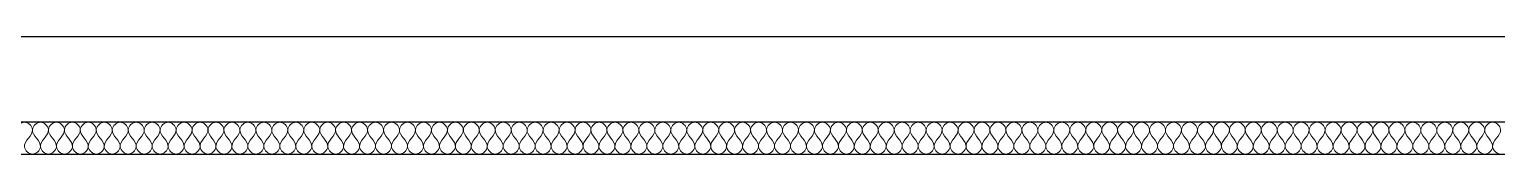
# Model space of a CAD drawing. Header units: metres. Extents: x 125 to 1179, y 511 to 749.
# Drawn here: x 259.1 to 310.3, y 695.2 to 699.3 of the extents above; entities that cross this region are included whole.
import ezdxf

# ---------------------------------------------------------------- set-up
doc = ezdxf.new("R2010")
doc.units = ezdxf.units.M
doc.layers.add('Text18', color=8, linetype='Continuous', lineweight=18)

msp = doc.modelspace()

# ---------------------------------------------------------------- linework, layer by layer
for p, q in [((361.652, 699.329), (135.692, 699.329)), ((139.062, 696.369), (360.529, 696.369)), ((140.186, 695.245), (339.073, 695.245))]:
    msp.add_line(p, q)
at = {"layer": 'Text18', "color": 0, "ltscale": 0.5}
for points, knots in [([(258.683, 696.107), (258.699, 696.227), (258.961, 696.488), (259.458, 695.993), (258.737, 695.609), (259.114, 695.246), (259.239, 695.245)], [2.217326, 2.217326, 2.217326, 2.217326, 2.553667, 2.890008, 3.49416, 3.830501, 3.830501, 3.830501, 3.830501]), ([(259.239, 696.107), (259.256, 696.227), (259.517, 696.488), (260.014, 695.993), (259.294, 695.609), (259.671, 695.246), (259.795, 695.245)], [2.217326, 2.217326, 2.217326, 2.217326, 2.553667, 2.890008, 3.49416, 3.830501, 3.830501, 3.830501, 3.830501]), ([(259.795, 696.107), (259.812, 696.227), (260.073, 696.488), (260.571, 695.993), (259.85, 695.609), (260.227, 695.246), (260.352, 695.245)], [2.217326, 2.217326, 2.217326, 2.217326, 2.553667, 2.890008, 3.49416, 3.830501, 3.830501, 3.830501, 3.830501]), ([(260.352, 696.107), (260.368, 696.227), (260.63, 696.488), (261.127, 695.993), (260.406, 695.609), (260.783, 695.246), (260.908, 695.245)], [2.217326, 2.217326, 2.217326, 2.217326, 2.553667, 2.890008, 3.49416, 3.830501, 3.830501, 3.830501, 3.830501]), ([(260.908, 696.107), (260.925, 696.227), (261.186, 696.488), (261.683, 695.993), (260.963, 695.609), (261.34, 695.246), (261.464, 695.245)], [2.217326, 2.217326, 2.217326, 2.217326, 2.553667, 2.890008, 3.49416, 3.830501, 3.830501, 3.830501, 3.830501]), ([(261.464, 696.107), (261.481, 696.227), (261.742, 696.488), (262.24, 695.993), (261.519, 695.609), (261.896, 695.246), (262.021, 695.245)], [2.217326, 2.217326, 2.217326, 2.217326, 2.553667, 2.890008, 3.49416, 3.830501, 3.830501, 3.830501, 3.830501]), ([(262.021, 696.107), (262.037, 696.227), (262.299, 696.488), (262.796, 695.993), (262.075, 695.609), (262.452, 695.246), (262.577, 695.245)], [2.217326, 2.217326, 2.217326, 2.217326, 2.553667, 2.890008, 3.49416, 3.830501, 3.830501, 3.830501, 3.830501]), ([(262.577, 696.107), (262.594, 696.227), (262.855, 696.488), (263.352, 695.993), (262.632, 695.609), (263.009, 695.246), (263.133, 695.245)], [2.217326, 2.217326, 2.217326, 2.217326, 2.553667, 2.890008, 3.49416, 3.830501, 3.830501, 3.830501, 3.830501]), ([(263.133, 696.107), (263.15, 696.227), (263.411, 696.488), (263.909, 695.993), (263.188, 695.609), (263.565, 695.246), (263.69, 695.245)], [2.217326, 2.217326, 2.217326, 2.217326, 2.553667, 2.890008, 3.49416, 3.830501, 3.830501, 3.830501, 3.830501]), ([(263.69, 696.107), (263.706, 696.227), (263.968, 696.488), (264.465, 695.993), (263.744, 695.609), (264.121, 695.246), (264.246, 695.245)], [2.217326, 2.217326, 2.217326, 2.217326, 2.553667, 2.890008, 3.49416, 3.830501, 3.830501, 3.830501, 3.830501]), ([(264.246, 696.107), (264.263, 696.227), (264.524, 696.488), (265.021, 695.993), (264.301, 695.609), (264.678, 695.246), (264.802, 695.245)], [2.217326, 2.217326, 2.217326, 2.217326, 2.553667, 2.890008, 3.49416, 3.830501, 3.830501, 3.830501, 3.830501]), ([(264.802, 696.107), (264.819, 696.227), (265.08, 696.488), (265.578, 695.993), (264.857, 695.609), (265.234, 695.246), (265.359, 695.245)], [2.217326, 2.217326, 2.217326, 2.217326, 2.553667, 2.890008, 3.49416, 3.830501, 3.830501, 3.830501, 3.830501]), ([(265.359, 696.107), (265.375, 696.227), (265.637, 696.488), (266.134, 695.993), (265.413, 695.609), (265.79, 695.246), (265.915, 695.245)], [2.217326, 2.217326, 2.217326, 2.217326, 2.553667, 2.890008, 3.49416, 3.830501, 3.830501, 3.830501, 3.830501]), ([(265.915, 696.107), (265.932, 696.227), (266.193, 696.488), (266.69, 695.993), (265.97, 695.609), (266.347, 695.246), (266.471, 695.245)], [2.217326, 2.217326, 2.217326, 2.217326, 2.553667, 2.890008, 3.49416, 3.830501, 3.830501, 3.830501, 3.830501]), ([(266.471, 696.107), (266.488, 696.227), (266.749, 696.488), (267.247, 695.993), (266.526, 695.609), (266.903, 695.246), (267.028, 695.245)], [2.217326, 2.217326, 2.217326, 2.217326, 2.553667, 2.890008, 3.49416, 3.830501, 3.830501, 3.830501, 3.830501]), ([(267.028, 696.107), (267.044, 696.227), (267.306, 696.488), (267.803, 695.993), (267.082, 695.609), (267.459, 695.246), (267.584, 695.245)], [2.217326, 2.217326, 2.217326, 2.217326, 2.553667, 2.890008, 3.49416, 3.830501, 3.830501, 3.830501, 3.830501]), ([(267.584, 696.107), (267.601, 696.227), (267.862, 696.488), (268.359, 695.993), (267.639, 695.609), (268.016, 695.246), (268.14, 695.245)], [2.217326, 2.217326, 2.217326, 2.217326, 2.553667, 2.890008, 3.49416, 3.830501, 3.830501, 3.830501, 3.830501]), ([(268.14, 696.107), (268.157, 696.227), (268.418, 696.488), (268.916, 695.993), (268.195, 695.609), (268.572, 695.246), (268.697, 695.245)], [2.217326, 2.217326, 2.217326, 2.217326, 2.553667, 2.890008, 3.49416, 3.830501, 3.830501, 3.830501, 3.830501]), ([(268.697, 696.107), (268.713, 696.227), (268.975, 696.488), (269.472, 695.993), (268.751, 695.609), (269.128, 695.246), (269.253, 695.245)], [2.217326, 2.217326, 2.217326, 2.217326, 2.553667, 2.890008, 3.49416, 3.830501, 3.830501, 3.830501, 3.830501]), ([(269.253, 696.107), (269.27, 696.227), (269.531, 696.488), (270.028, 695.993), (269.308, 695.609), (269.685, 695.246), (269.809, 695.245)], [2.217326, 2.217326, 2.217326, 2.217326, 2.553667, 2.890008, 3.49416, 3.830501, 3.830501, 3.830501, 3.830501]), ([(269.809, 696.107), (269.826, 696.227), (270.087, 696.488), (270.585, 695.993), (269.864, 695.609), (270.241, 695.246), (270.366, 695.245)], [2.217326, 2.217326, 2.217326, 2.217326, 2.553667, 2.890008, 3.49416, 3.830501, 3.830501, 3.830501, 3.830501]), ([(270.366, 696.107), (270.382, 696.227), (270.644, 696.488), (271.141, 695.993), (270.42, 695.609), (270.797, 695.246), (270.922, 695.245)], [2.217326, 2.217326, 2.217326, 2.217326, 2.553667, 2.890008, 3.49416, 3.830501, 3.830501, 3.830501, 3.830501]), ([(270.922, 696.107), (270.938, 696.227), (271.2, 696.488), (271.697, 695.993), (270.977, 695.609), (271.353, 695.246), (271.478, 695.245)], [2.217326, 2.217326, 2.217326, 2.217326, 2.553667, 2.890008, 3.49416, 3.830501, 3.830501, 3.830501, 3.830501]), ([(271.478, 696.107), (271.495, 696.227), (271.756, 696.488), (272.254, 695.993), (271.533, 695.609), (271.91, 695.246), (272.034, 695.245)], [2.217326, 2.217326, 2.217326, 2.217326, 2.553667, 2.890008, 3.49416, 3.830501, 3.830501, 3.830501, 3.830501]), ([(272.034, 696.107), (272.051, 696.227), (272.312, 696.488), (272.81, 695.993), (272.089, 695.609), (272.466, 695.246), (272.591, 695.245)], [2.217326, 2.217326, 2.217326, 2.217326, 2.553667, 2.890008, 3.49416, 3.830501, 3.830501, 3.830501, 3.830501]), ([(272.591, 696.107), (272.607, 696.227), (272.869, 696.488), (273.366, 695.993), (272.646, 695.609), (273.022, 695.246), (273.147, 695.245)], [2.217326, 2.217326, 2.217326, 2.217326, 2.553667, 2.890008, 3.49416, 3.830501, 3.830501, 3.830501, 3.830501]), ([(273.147, 696.107), (273.164, 696.227), (273.425, 696.488), (273.923, 695.993), (273.202, 695.609), (273.579, 695.246), (273.703, 695.245)], [2.217326, 2.217326, 2.217326, 2.217326, 2.553667, 2.890008, 3.49416, 3.830501, 3.830501, 3.830501, 3.830501]), ([(273.703, 696.107), (273.72, 696.227), (273.981, 696.488), (274.479, 695.993), (273.758, 695.609), (274.135, 695.246), (274.26, 695.245)], [2.217326, 2.217326, 2.217326, 2.217326, 2.553667, 2.890008, 3.49416, 3.830501, 3.830501, 3.830501, 3.830501]), ([(274.26, 696.107), (274.276, 696.227), (274.538, 696.488), (275.035, 695.993), (274.315, 695.609), (274.691, 695.246), (274.816, 695.245)], [2.217326, 2.217326, 2.217326, 2.217326, 2.553667, 2.890008, 3.49416, 3.830501, 3.830501, 3.830501, 3.830501]), ([(274.816, 696.107), (274.833, 696.227), (275.094, 696.488), (275.592, 695.993), (274.871, 695.609), (275.248, 695.246), (275.372, 695.245)], [2.217326, 2.217326, 2.217326, 2.217326, 2.553667, 2.890008, 3.49416, 3.830501, 3.830501, 3.830501, 3.830501]), ([(275.372, 696.107), (275.389, 696.227), (275.65, 696.488), (276.148, 695.993), (275.427, 695.609), (275.804, 695.246), (275.929, 695.245)], [2.217326, 2.217326, 2.217326, 2.217326, 2.553667, 2.890008, 3.49416, 3.830501, 3.830501, 3.830501, 3.830501]), ([(275.929, 696.107), (275.945, 696.227), (276.207, 696.488), (276.704, 695.993), (275.983, 695.609), (276.36, 695.246), (276.485, 695.245)], [2.217326, 2.217326, 2.217326, 2.217326, 2.553667, 2.890008, 3.49416, 3.830501, 3.830501, 3.830501, 3.830501]), ([(276.485, 696.107), (276.502, 696.227), (276.763, 696.488), (277.26, 695.993), (276.54, 695.609), (276.917, 695.246), (277.041, 695.245)], [2.217326, 2.217326, 2.217326, 2.217326, 2.553667, 2.890008, 3.49416, 3.830501, 3.830501, 3.830501, 3.830501]), ([(277.041, 696.107), (277.058, 696.227), (277.319, 696.488), (277.817, 695.993), (277.096, 695.609), (277.473, 695.246), (277.598, 695.245)], [2.217326, 2.217326, 2.217326, 2.217326, 2.553667, 2.890008, 3.49416, 3.830501, 3.830501, 3.830501, 3.830501]), ([(277.598, 696.107), (277.614, 696.227), (277.876, 696.488), (278.373, 695.993), (277.652, 695.609), (278.029, 695.246), (278.154, 695.245)], [2.217326, 2.217326, 2.217326, 2.217326, 2.553667, 2.890008, 3.49416, 3.830501, 3.830501, 3.830501, 3.830501]), ([(278.154, 696.107), (278.171, 696.227), (278.432, 696.488), (278.929, 695.993), (278.209, 695.609), (278.586, 695.246), (278.71, 695.245)], [2.217326, 2.217326, 2.217326, 2.217326, 2.553667, 2.890008, 3.49416, 3.830501, 3.830501, 3.830501, 3.830501]), ([(278.71, 696.107), (278.727, 696.227), (278.988, 696.488), (279.486, 695.993), (278.765, 695.609), (279.142, 695.246), (279.267, 695.245)], [2.217326, 2.217326, 2.217326, 2.217326, 2.553667, 2.890008, 3.49416, 3.830501, 3.830501, 3.830501, 3.830501]), ([(279.267, 696.107), (279.283, 696.227), (279.545, 696.488), (280.042, 695.993), (279.321, 695.609), (279.698, 695.246), (279.823, 695.245)], [2.217326, 2.217326, 2.217326, 2.217326, 2.553667, 2.890008, 3.49416, 3.830501, 3.830501, 3.830501, 3.830501]), ([(279.823, 696.107), (279.84, 696.227), (280.101, 696.488), (280.598, 695.993), (279.878, 695.609), (280.255, 695.246), (280.379, 695.245)], [2.217326, 2.217326, 2.217326, 2.217326, 2.553667, 2.890008, 3.49416, 3.830501, 3.830501, 3.830501, 3.830501]), ([(280.379, 696.107), (280.396, 696.227), (280.657, 696.488), (281.155, 695.993), (280.434, 695.609), (280.811, 695.246), (280.936, 695.245)], [2.217326, 2.217326, 2.217326, 2.217326, 2.553667, 2.890008, 3.49416, 3.830501, 3.830501, 3.830501, 3.830501]), ([(280.936, 696.107), (280.952, 696.227), (281.214, 696.488), (281.711, 695.993), (280.99, 695.609), (281.367, 695.246), (281.492, 695.245)], [2.217326, 2.217326, 2.217326, 2.217326, 2.553667, 2.890008, 3.49416, 3.830501, 3.830501, 3.830501, 3.830501]), ([(281.492, 696.107), (281.509, 696.227), (281.77, 696.488), (282.267, 695.993), (281.547, 695.609), (281.924, 695.246), (282.048, 695.245)], [2.217326, 2.217326, 2.217326, 2.217326, 2.553667, 2.890008, 3.49416, 3.830501, 3.830501, 3.830501, 3.830501]), ([(282.048, 696.107), (282.065, 696.227), (282.326, 696.488), (282.824, 695.993), (282.103, 695.609), (282.48, 695.246), (282.605, 695.245)], [2.217326, 2.217326, 2.217326, 2.217326, 2.553667, 2.890008, 3.49416, 3.830501, 3.830501, 3.830501, 3.830501]), ([(282.605, 696.107), (282.621, 696.227), (282.883, 696.488), (283.38, 695.993), (282.659, 695.609), (283.036, 695.246), (283.161, 695.245)], [2.217326, 2.217326, 2.217326, 2.217326, 2.553667, 2.890008, 3.49416, 3.830501, 3.830501, 3.830501, 3.830501]), ([(283.161, 696.107), (283.178, 696.227), (283.439, 696.488), (283.936, 695.993), (283.216, 695.609), (283.593, 695.246), (283.717, 695.245)], [2.217326, 2.217326, 2.217326, 2.217326, 2.553667, 2.890008, 3.49416, 3.830501, 3.830501, 3.830501, 3.830501]), ([(283.717, 696.107), (283.734, 696.227), (283.995, 696.488), (284.493, 695.993), (283.772, 695.609), (284.149, 695.246), (284.274, 695.245)], [2.217326, 2.217326, 2.217326, 2.217326, 2.553667, 2.890008, 3.49416, 3.830501, 3.830501, 3.830501, 3.830501]), ([(284.274, 696.107), (284.29, 696.227), (284.552, 696.488), (285.049, 695.993), (284.328, 695.609), (284.705, 695.246), (284.83, 695.245)], [2.217326, 2.217326, 2.217326, 2.217326, 2.553667, 2.890008, 3.49416, 3.830501, 3.830501, 3.830501, 3.830501]), ([(284.83, 696.107), (284.847, 696.227), (285.108, 696.488), (285.605, 695.993), (284.885, 695.609), (285.262, 695.246), (285.386, 695.245)], [2.217326, 2.217326, 2.217326, 2.217326, 2.553667, 2.890008, 3.49416, 3.830501, 3.830501, 3.830501, 3.830501]), ([(285.386, 696.107), (285.403, 696.227), (285.664, 696.488), (286.162, 695.993), (285.441, 695.609), (285.818, 695.246), (285.943, 695.245)], [2.217326, 2.217326, 2.217326, 2.217326, 2.553667, 2.890008, 3.49416, 3.830501, 3.830501, 3.830501, 3.830501]), ([(285.943, 696.107), (285.959, 696.227), (286.221, 696.488), (286.718, 695.993), (285.997, 695.609), (286.374, 695.246), (286.499, 695.245)], [2.217326, 2.217326, 2.217326, 2.217326, 2.553667, 2.890008, 3.49416, 3.830501, 3.830501, 3.830501, 3.830501]), ([(286.499, 696.107), (286.516, 696.227), (286.777, 696.488), (287.274, 695.993), (286.554, 695.609), (286.931, 695.246), (287.055, 695.245)], [2.217326, 2.217326, 2.217326, 2.217326, 2.553667, 2.890008, 3.49416, 3.830501, 3.830501, 3.830501, 3.830501]), ([(287.055, 696.107), (287.072, 696.227), (287.333, 696.488), (287.831, 695.993), (287.11, 695.609), (287.487, 695.246), (287.612, 695.245)], [2.217326, 2.217326, 2.217326, 2.217326, 2.553667, 2.890008, 3.49416, 3.830501, 3.830501, 3.830501, 3.830501]), ([(287.612, 696.107), (287.628, 696.227), (287.89, 696.488), (288.387, 695.993), (287.666, 695.609), (288.043, 695.246), (288.168, 695.245)], [2.217326, 2.217326, 2.217326, 2.217326, 2.553667, 2.890008, 3.49416, 3.830501, 3.830501, 3.830501, 3.830501]), ([(288.168, 696.107), (288.184, 696.227), (288.446, 696.488), (288.943, 695.993), (288.223, 695.609), (288.6, 695.246), (288.724, 695.245)], [2.217326, 2.217326, 2.217326, 2.217326, 2.553667, 2.890008, 3.49416, 3.830501, 3.830501, 3.830501, 3.830501]), ([(288.724, 696.107), (288.741, 696.227), (289.002, 696.488), (289.5, 695.993), (288.779, 695.609), (289.156, 695.246), (289.28, 695.245)], [2.217326, 2.217326, 2.217326, 2.217326, 2.553667, 2.890008, 3.49416, 3.830501, 3.830501, 3.830501, 3.830501]), ([(289.28, 696.107), (289.297, 696.227), (289.558, 696.488), (290.056, 695.993), (289.335, 695.609), (289.712, 695.246), (289.837, 695.245)], [2.217326, 2.217326, 2.217326, 2.217326, 2.553667, 2.890008, 3.49416, 3.830501, 3.830501, 3.830501, 3.830501]), ([(289.837, 696.107), (289.853, 696.227), (290.115, 696.488), (290.612, 695.993), (289.892, 695.609), (290.268, 695.246), (290.393, 695.245)], [2.217326, 2.217326, 2.217326, 2.217326, 2.553667, 2.890008, 3.49416, 3.830501, 3.830501, 3.830501, 3.830501]), ([(290.393, 696.107), (290.41, 696.227), (290.671, 696.488), (291.169, 695.993), (290.448, 695.609), (290.825, 695.246), (290.949, 695.245)], [2.217326, 2.217326, 2.217326, 2.217326, 2.553667, 2.890008, 3.49416, 3.830501, 3.830501, 3.830501, 3.830501]), ([(290.949, 696.107), (290.966, 696.227), (291.227, 696.488), (291.725, 695.993), (291.004, 695.609), (291.381, 695.246), (291.506, 695.245)], [2.217326, 2.217326, 2.217326, 2.217326, 2.553667, 2.890008, 3.49416, 3.830501, 3.830501, 3.830501, 3.830501]), ([(291.506, 696.107), (291.522, 696.227), (291.784, 696.488), (292.281, 695.993), (291.561, 695.609), (291.937, 695.246), (292.062, 695.245)], [2.217326, 2.217326, 2.217326, 2.217326, 2.553667, 2.890008, 3.49416, 3.830501, 3.830501, 3.830501, 3.830501]), ([(292.062, 696.107), (292.079, 696.227), (292.34, 696.488), (292.838, 695.993), (292.117, 695.609), (292.494, 695.246), (292.618, 695.245)], [2.217326, 2.217326, 2.217326, 2.217326, 2.553667, 2.890008, 3.49416, 3.830501, 3.830501, 3.830501, 3.830501]), ([(292.618, 696.107), (292.635, 696.227), (292.896, 696.488), (293.394, 695.993), (292.673, 695.609), (293.05, 695.246), (293.175, 695.245)], [2.217326, 2.217326, 2.217326, 2.217326, 2.553667, 2.890008, 3.49416, 3.830501, 3.830501, 3.830501, 3.830501]), ([(293.175, 696.107), (293.191, 696.227), (293.453, 696.488), (293.95, 695.993), (293.229, 695.609), (293.606, 695.246), (293.731, 695.245)], [2.217326, 2.217326, 2.217326, 2.217326, 2.553667, 2.890008, 3.49416, 3.830501, 3.830501, 3.830501, 3.830501]), ([(293.731, 696.107), (293.748, 696.227), (294.009, 696.488), (294.506, 695.993), (293.786, 695.609), (294.163, 695.246), (294.287, 695.245)], [2.217326, 2.217326, 2.217326, 2.217326, 2.553667, 2.890008, 3.49416, 3.830501, 3.830501, 3.830501, 3.830501]), ([(294.287, 696.107), (294.304, 696.227), (294.565, 696.488), (295.063, 695.993), (294.342, 695.609), (294.719, 695.246), (294.844, 695.245)], [2.217326, 2.217326, 2.217326, 2.217326, 2.553667, 2.890008, 3.49416, 3.830501, 3.830501, 3.830501, 3.830501]), ([(294.844, 696.107), (294.86, 696.227), (295.122, 696.488), (295.619, 695.993), (294.898, 695.609), (295.275, 695.246), (295.4, 695.245)], [2.217326, 2.217326, 2.217326, 2.217326, 2.553667, 2.890008, 3.49416, 3.830501, 3.830501, 3.830501, 3.830501]), ([(295.4, 696.107), (295.417, 696.227), (295.678, 696.488), (296.175, 695.993), (295.455, 695.609), (295.832, 695.246), (295.956, 695.245)], [2.217326, 2.217326, 2.217326, 2.217326, 2.553667, 2.890008, 3.49416, 3.830501, 3.830501, 3.830501, 3.830501]), ([(295.956, 696.107), (295.973, 696.227), (296.234, 696.488), (296.732, 695.993), (296.011, 695.609), (296.388, 695.246), (296.513, 695.245)], [2.217326, 2.217326, 2.217326, 2.217326, 2.553667, 2.890008, 3.49416, 3.830501, 3.830501, 3.830501, 3.830501]), ([(296.513, 696.107), (296.529, 696.227), (296.791, 696.488), (297.288, 695.993), (296.567, 695.609), (296.944, 695.246), (297.069, 695.245)], [2.217326, 2.217326, 2.217326, 2.217326, 2.553667, 2.890008, 3.49416, 3.830501, 3.830501, 3.830501, 3.830501]), ([(297.069, 696.107), (297.086, 696.227), (297.347, 696.488), (297.844, 695.993), (297.124, 695.609), (297.501, 695.246), (297.625, 695.245)], [2.217326, 2.217326, 2.217326, 2.217326, 2.553667, 2.890008, 3.49416, 3.830501, 3.830501, 3.830501, 3.830501]), ([(297.625, 696.107), (297.642, 696.227), (297.903, 696.488), (298.401, 695.993), (297.68, 695.609), (298.057, 695.246), (298.182, 695.245)], [2.217326, 2.217326, 2.217326, 2.217326, 2.553667, 2.890008, 3.49416, 3.830501, 3.830501, 3.830501, 3.830501]), ([(298.182, 696.107), (298.198, 696.227), (298.46, 696.488), (298.957, 695.993), (298.236, 695.609), (298.613, 695.246), (298.738, 695.245)], [2.217326, 2.217326, 2.217326, 2.217326, 2.553667, 2.890008, 3.49416, 3.830501, 3.830501, 3.830501, 3.830501]), ([(298.738, 696.107), (298.755, 696.227), (299.016, 696.488), (299.513, 695.993), (298.793, 695.609), (299.17, 695.246), (299.294, 695.245)], [2.217326, 2.217326, 2.217326, 2.217326, 2.553667, 2.890008, 3.49416, 3.830501, 3.830501, 3.830501, 3.830501]), ([(299.294, 696.107), (299.311, 696.227), (299.572, 696.488), (300.07, 695.993), (299.349, 695.609), (299.726, 695.246), (299.851, 695.245)], [2.217326, 2.217326, 2.217326, 2.217326, 2.553667, 2.890008, 3.49416, 3.830501, 3.830501, 3.830501, 3.830501]), ([(299.851, 696.107), (299.867, 696.227), (300.129, 696.488), (300.626, 695.993), (299.905, 695.609), (300.282, 695.246), (300.407, 695.245)], [2.217326, 2.217326, 2.217326, 2.217326, 2.553667, 2.890008, 3.49416, 3.830501, 3.830501, 3.830501, 3.830501]), ([(300.407, 696.107), (300.424, 696.227), (300.685, 696.488), (301.182, 695.993), (300.462, 695.609), (300.839, 695.246), (300.963, 695.245)], [2.217326, 2.217326, 2.217326, 2.217326, 2.553667, 2.890008, 3.49416, 3.830501, 3.830501, 3.830501, 3.830501]), ([(300.963, 696.107), (300.98, 696.227), (301.241, 696.488), (301.739, 695.993), (301.018, 695.609), (301.395, 695.246), (301.52, 695.245)], [2.217326, 2.217326, 2.217326, 2.217326, 2.553667, 2.890008, 3.49416, 3.830501, 3.830501, 3.830501, 3.830501]), ([(301.52, 696.107), (301.536, 696.227), (301.798, 696.488), (302.295, 695.993), (301.574, 695.609), (301.951, 695.246), (302.076, 695.245)], [2.217326, 2.217326, 2.217326, 2.217326, 2.553667, 2.890008, 3.49416, 3.830501, 3.830501, 3.830501, 3.830501]), ([(302.076, 696.107), (302.093, 696.227), (302.354, 696.488), (302.851, 695.993), (302.131, 695.609), (302.508, 695.246), (302.632, 695.245)], [2.217326, 2.217326, 2.217326, 2.217326, 2.553667, 2.890008, 3.49416, 3.830501, 3.830501, 3.830501, 3.830501]), ([(302.632, 696.107), (302.649, 696.227), (302.91, 696.488), (303.408, 695.993), (302.687, 695.609), (303.064, 695.246), (303.189, 695.245)], [2.217326, 2.217326, 2.217326, 2.217326, 2.553667, 2.890008, 3.49416, 3.830501, 3.830501, 3.830501, 3.830501]), ([(303.189, 696.107), (303.205, 696.227), (303.467, 696.488), (303.964, 695.993), (303.243, 695.609), (303.62, 695.246), (303.745, 695.245)], [2.217326, 2.217326, 2.217326, 2.217326, 2.553667, 2.890008, 3.49416, 3.830501, 3.830501, 3.830501, 3.830501]), ([(303.745, 696.107), (303.762, 696.227), (304.023, 696.488), (304.52, 695.993), (303.8, 695.609), (304.177, 695.246), (304.301, 695.245)], [2.217326, 2.217326, 2.217326, 2.217326, 2.553667, 2.890008, 3.49416, 3.830501, 3.830501, 3.830501, 3.830501]), ([(304.301, 696.107), (304.318, 696.227), (304.579, 696.488), (305.077, 695.993), (304.356, 695.609), (304.733, 695.246), (304.858, 695.245)], [2.217326, 2.217326, 2.217326, 2.217326, 2.553667, 2.890008, 3.49416, 3.830501, 3.830501, 3.830501, 3.830501]), ([(304.858, 696.107), (304.874, 696.227), (305.136, 696.488), (305.633, 695.993), (304.912, 695.609), (305.289, 695.246), (305.414, 695.245)], [2.217326, 2.217326, 2.217326, 2.217326, 2.553667, 2.890008, 3.49416, 3.830501, 3.830501, 3.830501, 3.830501]), ([(305.414, 696.107), (305.43, 696.227), (305.692, 696.488), (306.189, 695.993), (305.469, 695.609), (305.846, 695.246), (305.97, 695.245)], [2.217326, 2.217326, 2.217326, 2.217326, 2.553667, 2.890008, 3.49416, 3.830501, 3.830501, 3.830501, 3.830501]), ([(305.97, 696.107), (305.987, 696.227), (306.248, 696.488), (306.746, 695.993), (306.025, 695.609), (306.402, 695.246), (306.526, 695.245)], [2.217326, 2.217326, 2.217326, 2.217326, 2.553667, 2.890008, 3.49416, 3.830501, 3.830501, 3.830501, 3.830501]), ([(306.526, 696.107), (306.543, 696.227), (306.804, 696.488), (307.302, 695.993), (306.581, 695.609), (306.958, 695.246), (307.083, 695.245)], [2.217326, 2.217326, 2.217326, 2.217326, 2.553667, 2.890008, 3.49416, 3.830501, 3.830501, 3.830501, 3.830501]), ([(307.083, 696.107), (307.099, 696.227), (307.361, 696.488), (307.858, 695.993), (307.138, 695.609), (307.514, 695.246), (307.639, 695.245)], [2.217326, 2.217326, 2.217326, 2.217326, 2.553667, 2.890008, 3.49416, 3.830501, 3.830501, 3.830501, 3.830501]), ([(307.639, 696.107), (307.656, 696.227), (307.917, 696.488), (308.415, 695.993), (307.694, 695.609), (308.071, 695.246), (308.195, 695.245)], [2.217326, 2.217326, 2.217326, 2.217326, 2.553667, 2.890008, 3.49416, 3.830501, 3.830501, 3.830501, 3.830501]), ([(308.195, 696.107), (308.212, 696.227), (308.473, 696.488), (308.971, 695.993), (308.25, 695.609), (308.627, 695.246), (308.752, 695.245)], [2.217326, 2.217326, 2.217326, 2.217326, 2.553667, 2.890008, 3.49416, 3.830501, 3.830501, 3.830501, 3.830501]), ([(308.752, 696.107), (308.768, 696.227), (309.03, 696.488), (309.527, 695.993), (308.807, 695.609), (309.183, 695.246), (309.308, 695.245)], [2.217326, 2.217326, 2.217326, 2.217326, 2.553667, 2.890008, 3.49416, 3.830501, 3.830501, 3.830501, 3.830501]), ([(309.308, 696.107), (309.325, 696.227), (309.586, 696.488), (310.084, 695.993), (309.363, 695.609), (309.74, 695.246), (309.864, 695.245)], [2.217326, 2.217326, 2.217326, 2.217326, 2.553667, 2.890008, 3.49416, 3.830501, 3.830501, 3.830501, 3.830501]), ([(309.864, 696.107), (309.881, 696.227), (310.142, 696.488), (310.64, 695.993), (309.919, 695.609), (310.296, 695.246), (310.421, 695.245)], [2.217326, 2.217326, 2.217326, 2.217326, 2.553667, 2.890008, 3.49416, 3.830501, 3.830501, 3.830501, 3.830501]), ([(259.239, 695.245), (259.37, 695.246), (259.735, 695.609), (259.209, 695.892), (259.239, 696.107)], [1.2768335, 1.2768335, 1.2768335, 1.2768335, 1.6131741, 2.2173264, 2.2173264, 2.2173264, 2.2173264]), ([(259.795, 695.245), (259.926, 695.246), (260.292, 695.609), (259.766, 695.892), (259.795, 696.107)], [1.2768335, 1.2768335, 1.2768335, 1.2768335, 1.6131741, 2.2173264, 2.2173264, 2.2173264, 2.2173264]), ([(260.352, 695.245), (260.482, 695.246), (260.848, 695.609), (260.322, 695.892), (260.352, 696.107)], [1.2768335, 1.2768335, 1.2768335, 1.2768335, 1.6131741, 2.2173264, 2.2173264, 2.2173264, 2.2173264]), ([(260.908, 695.245), (261.039, 695.246), (261.404, 695.609), (260.878, 695.892), (260.908, 696.107)], [1.2768335, 1.2768335, 1.2768335, 1.2768335, 1.6131741, 2.2173264, 2.2173264, 2.2173264, 2.2173264]), ([(261.464, 695.245), (261.595, 695.246), (261.961, 695.609), (261.434, 695.892), (261.464, 696.107)], [1.2768335, 1.2768335, 1.2768335, 1.2768335, 1.6131741, 2.2173264, 2.2173264, 2.2173264, 2.2173264]), ([(262.021, 695.245), (262.151, 695.246), (262.517, 695.609), (261.991, 695.892), (262.021, 696.107)], [1.2768335, 1.2768335, 1.2768335, 1.2768335, 1.6131741, 2.2173264, 2.2173264, 2.2173264, 2.2173264]), ([(262.577, 695.245), (262.708, 695.246), (263.073, 695.609), (262.547, 695.892), (262.577, 696.107)], [1.2768335, 1.2768335, 1.2768335, 1.2768335, 1.6131741, 2.2173264, 2.2173264, 2.2173264, 2.2173264]), ([(263.133, 695.245), (263.264, 695.246), (263.63, 695.609), (263.103, 695.892), (263.133, 696.107)], [1.2768335, 1.2768335, 1.2768335, 1.2768335, 1.6131741, 2.2173264, 2.2173264, 2.2173264, 2.2173264]), ([(263.69, 695.245), (263.82, 695.246), (264.186, 695.609), (263.66, 695.892), (263.69, 696.107)], [1.2768335, 1.2768335, 1.2768335, 1.2768335, 1.6131741, 2.2173264, 2.2173264, 2.2173264, 2.2173264]), ([(264.246, 695.245), (264.377, 695.246), (264.742, 695.609), (264.216, 695.892), (264.246, 696.107)], [1.2768335, 1.2768335, 1.2768335, 1.2768335, 1.6131741, 2.2173264, 2.2173264, 2.2173264, 2.2173264]), ([(264.802, 695.245), (264.933, 695.246), (265.299, 695.609), (264.772, 695.892), (264.802, 696.107)], [1.2768335, 1.2768335, 1.2768335, 1.2768335, 1.6131741, 2.2173264, 2.2173264, 2.2173264, 2.2173264]), ([(265.359, 695.245), (265.489, 695.246), (265.855, 695.609), (265.329, 695.892), (265.359, 696.107)], [1.2768335, 1.2768335, 1.2768335, 1.2768335, 1.6131741, 2.2173264, 2.2173264, 2.2173264, 2.2173264]), ([(265.915, 695.245), (266.046, 695.246), (266.411, 695.609), (265.885, 695.892), (265.915, 696.107)], [1.2768335, 1.2768335, 1.2768335, 1.2768335, 1.6131741, 2.2173264, 2.2173264, 2.2173264, 2.2173264]), ([(266.471, 695.245), (266.602, 695.246), (266.968, 695.609), (266.441, 695.892), (266.471, 696.107)], [1.2768335, 1.2768335, 1.2768335, 1.2768335, 1.6131741, 2.2173264, 2.2173264, 2.2173264, 2.2173264]), ([(267.028, 695.245), (267.158, 695.246), (267.524, 695.609), (266.998, 695.892), (267.028, 696.107)], [1.2768335, 1.2768335, 1.2768335, 1.2768335, 1.6131741, 2.2173264, 2.2173264, 2.2173264, 2.2173264]), ([(267.584, 695.245), (267.715, 695.246), (268.08, 695.609), (267.554, 695.892), (267.584, 696.107)], [1.2768335, 1.2768335, 1.2768335, 1.2768335, 1.6131741, 2.2173264, 2.2173264, 2.2173264, 2.2173264]), ([(268.14, 695.245), (268.271, 695.246), (268.637, 695.609), (268.11, 695.892), (268.14, 696.107)], [1.2768335, 1.2768335, 1.2768335, 1.2768335, 1.6131741, 2.2173264, 2.2173264, 2.2173264, 2.2173264]), ([(268.697, 695.245), (268.827, 695.246), (269.193, 695.609), (268.667, 695.892), (268.697, 696.107)], [1.2768335, 1.2768335, 1.2768335, 1.2768335, 1.6131741, 2.2173264, 2.2173264, 2.2173264, 2.2173264]), ([(269.253, 695.245), (269.384, 695.246), (269.749, 695.609), (269.223, 695.892), (269.253, 696.107)], [1.2768335, 1.2768335, 1.2768335, 1.2768335, 1.6131741, 2.2173264, 2.2173264, 2.2173264, 2.2173264]), ([(269.809, 695.245), (269.94, 695.246), (270.306, 695.609), (269.779, 695.892), (269.809, 696.107)], [1.2768335, 1.2768335, 1.2768335, 1.2768335, 1.6131741, 2.2173264, 2.2173264, 2.2173264, 2.2173264]), ([(270.366, 695.245), (270.496, 695.246), (270.862, 695.609), (270.336, 695.892), (270.366, 696.107)], [1.2768335, 1.2768335, 1.2768335, 1.2768335, 1.6131741, 2.2173264, 2.2173264, 2.2173264, 2.2173264]), ([(270.922, 695.245), (271.053, 695.246), (271.418, 695.609), (270.892, 695.892), (270.922, 696.107)], [1.2768335, 1.2768335, 1.2768335, 1.2768335, 1.6131741, 2.2173264, 2.2173264, 2.2173264, 2.2173264]), ([(271.478, 695.245), (271.609, 695.246), (271.974, 695.609), (271.448, 695.892), (271.478, 696.107)], [1.2768335, 1.2768335, 1.2768335, 1.2768335, 1.6131741, 2.2173264, 2.2173264, 2.2173264, 2.2173264]), ([(272.034, 695.245), (272.165, 695.246), (272.531, 695.609), (272.005, 695.892), (272.034, 696.107)], [1.2768335, 1.2768335, 1.2768335, 1.2768335, 1.6131741, 2.2173264, 2.2173264, 2.2173264, 2.2173264]), ([(272.591, 695.245), (272.722, 695.246), (273.087, 695.609), (272.561, 695.892), (272.591, 696.107)], [1.2768335, 1.2768335, 1.2768335, 1.2768335, 1.6131741, 2.2173264, 2.2173264, 2.2173264, 2.2173264]), ([(273.147, 695.245), (273.278, 695.246), (273.643, 695.609), (273.117, 695.892), (273.147, 696.107)], [1.2768335, 1.2768335, 1.2768335, 1.2768335, 1.6131741, 2.2173264, 2.2173264, 2.2173264, 2.2173264]), ([(273.703, 695.245), (273.834, 695.246), (274.2, 695.609), (273.674, 695.892), (273.703, 696.107)], [1.2768335, 1.2768335, 1.2768335, 1.2768335, 1.6131741, 2.2173264, 2.2173264, 2.2173264, 2.2173264]), ([(274.26, 695.245), (274.391, 695.246), (274.756, 695.609), (274.23, 695.892), (274.26, 696.107)], [1.2768335, 1.2768335, 1.2768335, 1.2768335, 1.6131741, 2.2173264, 2.2173264, 2.2173264, 2.2173264]), ([(274.816, 695.245), (274.947, 695.246), (275.312, 695.609), (274.786, 695.892), (274.816, 696.107)], [1.2768335, 1.2768335, 1.2768335, 1.2768335, 1.6131741, 2.2173264, 2.2173264, 2.2173264, 2.2173264]), ([(275.372, 695.245), (275.503, 695.246), (275.869, 695.609), (275.343, 695.892), (275.372, 696.107)], [1.2768335, 1.2768335, 1.2768335, 1.2768335, 1.6131741, 2.2173264, 2.2173264, 2.2173264, 2.2173264]), ([(275.929, 695.245), (276.059, 695.246), (276.425, 695.609), (275.899, 695.892), (275.929, 696.107)], [1.2768335, 1.2768335, 1.2768335, 1.2768335, 1.6131741, 2.2173264, 2.2173264, 2.2173264, 2.2173264]), ([(276.485, 695.245), (276.616, 695.246), (276.981, 695.609), (276.455, 695.892), (276.485, 696.107)], [1.2768335, 1.2768335, 1.2768335, 1.2768335, 1.6131741, 2.2173264, 2.2173264, 2.2173264, 2.2173264]), ([(277.041, 695.245), (277.172, 695.246), (277.538, 695.609), (277.012, 695.892), (277.041, 696.107)], [1.2768335, 1.2768335, 1.2768335, 1.2768335, 1.6131741, 2.2173264, 2.2173264, 2.2173264, 2.2173264]), ([(277.598, 695.245), (277.728, 695.246), (278.094, 695.609), (277.568, 695.892), (277.598, 696.107)], [1.2768335, 1.2768335, 1.2768335, 1.2768335, 1.6131741, 2.2173264, 2.2173264, 2.2173264, 2.2173264]), ([(278.154, 695.245), (278.285, 695.246), (278.65, 695.609), (278.124, 695.892), (278.154, 696.107)], [1.2768335, 1.2768335, 1.2768335, 1.2768335, 1.6131741, 2.2173264, 2.2173264, 2.2173264, 2.2173264]), ([(278.71, 695.245), (278.841, 695.246), (279.207, 695.609), (278.68, 695.892), (278.71, 696.107)], [1.2768335, 1.2768335, 1.2768335, 1.2768335, 1.6131741, 2.2173264, 2.2173264, 2.2173264, 2.2173264]), ([(279.267, 695.245), (279.397, 695.246), (279.763, 695.609), (279.237, 695.892), (279.267, 696.107)], [1.2768335, 1.2768335, 1.2768335, 1.2768335, 1.6131741, 2.2173264, 2.2173264, 2.2173264, 2.2173264]), ([(279.823, 695.245), (279.954, 695.246), (280.319, 695.609), (279.793, 695.892), (279.823, 696.107)], [1.2768335, 1.2768335, 1.2768335, 1.2768335, 1.6131741, 2.2173264, 2.2173264, 2.2173264, 2.2173264]), ([(280.379, 695.245), (280.51, 695.246), (280.876, 695.609), (280.349, 695.892), (280.379, 696.107)], [1.2768335, 1.2768335, 1.2768335, 1.2768335, 1.6131741, 2.2173264, 2.2173264, 2.2173264, 2.2173264]), ([(280.936, 695.245), (281.066, 695.246), (281.432, 695.609), (280.906, 695.892), (280.936, 696.107)], [1.2768335, 1.2768335, 1.2768335, 1.2768335, 1.6131741, 2.2173264, 2.2173264, 2.2173264, 2.2173264]), ([(281.492, 695.245), (281.623, 695.246), (281.988, 695.609), (281.462, 695.892), (281.492, 696.107)], [1.2768335, 1.2768335, 1.2768335, 1.2768335, 1.6131741, 2.2173264, 2.2173264, 2.2173264, 2.2173264]), ([(282.048, 695.245), (282.179, 695.246), (282.545, 695.609), (282.018, 695.892), (282.048, 696.107)], [1.2768335, 1.2768335, 1.2768335, 1.2768335, 1.6131741, 2.2173264, 2.2173264, 2.2173264, 2.2173264]), ([(282.605, 695.245), (282.735, 695.246), (283.101, 695.609), (282.575, 695.892), (282.605, 696.107)], [1.2768335, 1.2768335, 1.2768335, 1.2768335, 1.6131741, 2.2173264, 2.2173264, 2.2173264, 2.2173264]), ([(283.161, 695.245), (283.292, 695.246), (283.657, 695.609), (283.131, 695.892), (283.161, 696.107)], [1.2768335, 1.2768335, 1.2768335, 1.2768335, 1.6131741, 2.2173264, 2.2173264, 2.2173264, 2.2173264]), ([(283.717, 695.245), (283.848, 695.246), (284.214, 695.609), (283.687, 695.892), (283.717, 696.107)], [1.2768335, 1.2768335, 1.2768335, 1.2768335, 1.6131741, 2.2173264, 2.2173264, 2.2173264, 2.2173264]), ([(284.274, 695.245), (284.404, 695.246), (284.77, 695.609), (284.244, 695.892), (284.274, 696.107)], [1.2768335, 1.2768335, 1.2768335, 1.2768335, 1.6131741, 2.2173264, 2.2173264, 2.2173264, 2.2173264]), ([(284.83, 695.245), (284.961, 695.246), (285.326, 695.609), (284.8, 695.892), (284.83, 696.107)], [1.2768335, 1.2768335, 1.2768335, 1.2768335, 1.6131741, 2.2173264, 2.2173264, 2.2173264, 2.2173264]), ([(285.386, 695.245), (285.517, 695.246), (285.883, 695.609), (285.356, 695.892), (285.386, 696.107)], [1.2768335, 1.2768335, 1.2768335, 1.2768335, 1.6131741, 2.2173264, 2.2173264, 2.2173264, 2.2173264]), ([(285.943, 695.245), (286.073, 695.246), (286.439, 695.609), (285.913, 695.892), (285.943, 696.107)], [1.2768335, 1.2768335, 1.2768335, 1.2768335, 1.6131741, 2.2173264, 2.2173264, 2.2173264, 2.2173264]), ([(286.499, 695.245), (286.63, 695.246), (286.995, 695.609), (286.469, 695.892), (286.499, 696.107)], [1.2768335, 1.2768335, 1.2768335, 1.2768335, 1.6131741, 2.2173264, 2.2173264, 2.2173264, 2.2173264]), ([(287.055, 695.245), (287.186, 695.246), (287.552, 695.609), (287.025, 695.892), (287.055, 696.107)], [1.2768335, 1.2768335, 1.2768335, 1.2768335, 1.6131741, 2.2173264, 2.2173264, 2.2173264, 2.2173264]), ([(287.612, 695.245), (287.742, 695.246), (288.108, 695.609), (287.582, 695.892), (287.612, 696.107)], [1.2768335, 1.2768335, 1.2768335, 1.2768335, 1.6131741, 2.2173264, 2.2173264, 2.2173264, 2.2173264]), ([(288.168, 695.245), (288.299, 695.246), (288.664, 695.609), (288.138, 695.892), (288.168, 696.107)], [1.2768335, 1.2768335, 1.2768335, 1.2768335, 1.6131741, 2.2173264, 2.2173264, 2.2173264, 2.2173264]), ([(288.724, 695.245), (288.855, 695.246), (289.22, 695.609), (288.694, 695.892), (288.724, 696.107)], [1.2768335, 1.2768335, 1.2768335, 1.2768335, 1.6131741, 2.2173264, 2.2173264, 2.2173264, 2.2173264]), ([(289.28, 695.245), (289.411, 695.246), (289.777, 695.609), (289.251, 695.892), (289.28, 696.107)], [1.2768335, 1.2768335, 1.2768335, 1.2768335, 1.6131741, 2.2173264, 2.2173264, 2.2173264, 2.2173264]), ([(289.837, 695.245), (289.968, 695.246), (290.333, 695.609), (289.807, 695.892), (289.837, 696.107)], [1.2768335, 1.2768335, 1.2768335, 1.2768335, 1.6131741, 2.2173264, 2.2173264, 2.2173264, 2.2173264]), ([(290.393, 695.245), (290.524, 695.246), (290.889, 695.609), (290.363, 695.892), (290.393, 696.107)], [1.2768335, 1.2768335, 1.2768335, 1.2768335, 1.6131741, 2.2173264, 2.2173264, 2.2173264, 2.2173264]), ([(290.949, 695.245), (291.08, 695.246), (291.446, 695.609), (290.92, 695.892), (290.949, 696.107)], [1.2768335, 1.2768335, 1.2768335, 1.2768335, 1.6131741, 2.2173264, 2.2173264, 2.2173264, 2.2173264]), ([(291.506, 695.245), (291.637, 695.246), (292.002, 695.609), (291.476, 695.892), (291.506, 696.107)], [1.2768335, 1.2768335, 1.2768335, 1.2768335, 1.6131741, 2.2173264, 2.2173264, 2.2173264, 2.2173264]), ([(292.062, 695.245), (292.193, 695.246), (292.558, 695.609), (292.032, 695.892), (292.062, 696.107)], [1.2768335, 1.2768335, 1.2768335, 1.2768335, 1.6131741, 2.2173264, 2.2173264, 2.2173264, 2.2173264]), ([(292.618, 695.245), (292.749, 695.246), (293.115, 695.609), (292.589, 695.892), (292.618, 696.107)], [1.2768335, 1.2768335, 1.2768335, 1.2768335, 1.6131741, 2.2173264, 2.2173264, 2.2173264, 2.2173264]), ([(293.175, 695.245), (293.305, 695.246), (293.671, 695.609), (293.145, 695.892), (293.175, 696.107)], [1.2768335, 1.2768335, 1.2768335, 1.2768335, 1.6131741, 2.2173264, 2.2173264, 2.2173264, 2.2173264]), ([(293.731, 695.245), (293.862, 695.246), (294.227, 695.609), (293.701, 695.892), (293.731, 696.107)], [1.2768335, 1.2768335, 1.2768335, 1.2768335, 1.6131741, 2.2173264, 2.2173264, 2.2173264, 2.2173264]), ([(294.287, 695.245), (294.418, 695.246), (294.784, 695.609), (294.258, 695.892), (294.287, 696.107)], [1.2768335, 1.2768335, 1.2768335, 1.2768335, 1.6131741, 2.2173264, 2.2173264, 2.2173264, 2.2173264]), ([(294.844, 695.245), (294.974, 695.246), (295.34, 695.609), (294.814, 695.892), (294.844, 696.107)], [1.2768335, 1.2768335, 1.2768335, 1.2768335, 1.6131741, 2.2173264, 2.2173264, 2.2173264, 2.2173264]), ([(295.4, 695.245), (295.531, 695.246), (295.896, 695.609), (295.37, 695.892), (295.4, 696.107)], [1.2768335, 1.2768335, 1.2768335, 1.2768335, 1.6131741, 2.2173264, 2.2173264, 2.2173264, 2.2173264]), ([(295.956, 695.245), (296.087, 695.246), (296.453, 695.609), (295.926, 695.892), (295.956, 696.107)], [1.2768335, 1.2768335, 1.2768335, 1.2768335, 1.6131741, 2.2173264, 2.2173264, 2.2173264, 2.2173264]), ([(296.513, 695.245), (296.643, 695.246), (297.009, 695.609), (296.483, 695.892), (296.513, 696.107)], [1.2768335, 1.2768335, 1.2768335, 1.2768335, 1.6131741, 2.2173264, 2.2173264, 2.2173264, 2.2173264]), ([(297.069, 695.245), (297.2, 695.246), (297.565, 695.609), (297.039, 695.892), (297.069, 696.107)], [1.2768335, 1.2768335, 1.2768335, 1.2768335, 1.6131741, 2.2173264, 2.2173264, 2.2173264, 2.2173264]), ([(297.625, 695.245), (297.756, 695.246), (298.122, 695.609), (297.595, 695.892), (297.625, 696.107)], [1.2768335, 1.2768335, 1.2768335, 1.2768335, 1.6131741, 2.2173264, 2.2173264, 2.2173264, 2.2173264]), ([(298.182, 695.245), (298.312, 695.246), (298.678, 695.609), (298.152, 695.892), (298.182, 696.107)], [1.2768335, 1.2768335, 1.2768335, 1.2768335, 1.6131741, 2.2173264, 2.2173264, 2.2173264, 2.2173264]), ([(298.738, 695.245), (298.869, 695.246), (299.234, 695.609), (298.708, 695.892), (298.738, 696.107)], [1.2768335, 1.2768335, 1.2768335, 1.2768335, 1.6131741, 2.2173264, 2.2173264, 2.2173264, 2.2173264]), ([(299.294, 695.245), (299.425, 695.246), (299.791, 695.609), (299.264, 695.892), (299.294, 696.107)], [1.2768335, 1.2768335, 1.2768335, 1.2768335, 1.6131741, 2.2173264, 2.2173264, 2.2173264, 2.2173264]), ([(299.851, 695.245), (299.981, 695.246), (300.347, 695.609), (299.821, 695.892), (299.851, 696.107)], [1.2768335, 1.2768335, 1.2768335, 1.2768335, 1.6131741, 2.2173264, 2.2173264, 2.2173264, 2.2173264]), ([(300.407, 695.245), (300.538, 695.246), (300.903, 695.609), (300.377, 695.892), (300.407, 696.107)], [1.2768335, 1.2768335, 1.2768335, 1.2768335, 1.6131741, 2.2173264, 2.2173264, 2.2173264, 2.2173264]), ([(300.963, 695.245), (301.094, 695.246), (301.46, 695.609), (300.933, 695.892), (300.963, 696.107)], [1.2768335, 1.2768335, 1.2768335, 1.2768335, 1.6131741, 2.2173264, 2.2173264, 2.2173264, 2.2173264]), ([(301.52, 695.245), (301.65, 695.246), (302.016, 695.609), (301.49, 695.892), (301.52, 696.107)], [1.2768335, 1.2768335, 1.2768335, 1.2768335, 1.6131741, 2.2173264, 2.2173264, 2.2173264, 2.2173264]), ([(302.076, 695.245), (302.207, 695.246), (302.572, 695.609), (302.046, 695.892), (302.076, 696.107)], [1.2768335, 1.2768335, 1.2768335, 1.2768335, 1.6131741, 2.2173264, 2.2173264, 2.2173264, 2.2173264]), ([(302.632, 695.245), (302.763, 695.246), (303.129, 695.609), (302.602, 695.892), (302.632, 696.107)], [1.2768335, 1.2768335, 1.2768335, 1.2768335, 1.6131741, 2.2173264, 2.2173264, 2.2173264, 2.2173264]), ([(303.189, 695.245), (303.319, 695.246), (303.685, 695.609), (303.159, 695.892), (303.189, 696.107)], [1.2768335, 1.2768335, 1.2768335, 1.2768335, 1.6131741, 2.2173264, 2.2173264, 2.2173264, 2.2173264]), ([(303.745, 695.245), (303.876, 695.246), (304.241, 695.609), (303.715, 695.892), (303.745, 696.107)], [1.2768335, 1.2768335, 1.2768335, 1.2768335, 1.6131741, 2.2173264, 2.2173264, 2.2173264, 2.2173264]), ([(304.301, 695.245), (304.432, 695.246), (304.798, 695.609), (304.271, 695.892), (304.301, 696.107)], [1.2768335, 1.2768335, 1.2768335, 1.2768335, 1.6131741, 2.2173264, 2.2173264, 2.2173264, 2.2173264]), ([(304.858, 695.245), (304.988, 695.246), (305.354, 695.609), (304.828, 695.892), (304.858, 696.107)], [1.2768335, 1.2768335, 1.2768335, 1.2768335, 1.6131741, 2.2173264, 2.2173264, 2.2173264, 2.2173264]), ([(305.414, 695.245), (305.545, 695.246), (305.91, 695.609), (305.384, 695.892), (305.414, 696.107)], [1.2768335, 1.2768335, 1.2768335, 1.2768335, 1.6131741, 2.2173264, 2.2173264, 2.2173264, 2.2173264]), ([(305.97, 695.245), (306.101, 695.246), (306.466, 695.609), (305.94, 695.892), (305.97, 696.107)], [1.2768335, 1.2768335, 1.2768335, 1.2768335, 1.6131741, 2.2173264, 2.2173264, 2.2173264, 2.2173264]), ([(306.526, 695.245), (306.657, 695.246), (307.023, 695.609), (306.497, 695.892), (306.526, 696.107)], [1.2768335, 1.2768335, 1.2768335, 1.2768335, 1.6131741, 2.2173264, 2.2173264, 2.2173264, 2.2173264]), ([(307.083, 695.245), (307.214, 695.246), (307.579, 695.609), (307.053, 695.892), (307.083, 696.107)], [1.2768335, 1.2768335, 1.2768335, 1.2768335, 1.6131741, 2.2173264, 2.2173264, 2.2173264, 2.2173264]), ([(307.639, 695.245), (307.77, 695.246), (308.135, 695.609), (307.609, 695.892), (307.639, 696.107)], [1.2768335, 1.2768335, 1.2768335, 1.2768335, 1.6131741, 2.2173264, 2.2173264, 2.2173264, 2.2173264]), ([(308.195, 695.245), (308.326, 695.246), (308.692, 695.609), (308.166, 695.892), (308.195, 696.107)], [1.2768335, 1.2768335, 1.2768335, 1.2768335, 1.6131741, 2.2173264, 2.2173264, 2.2173264, 2.2173264]), ([(308.752, 695.245), (308.883, 695.246), (309.248, 695.609), (308.722, 695.892), (308.752, 696.107)], [1.2768335, 1.2768335, 1.2768335, 1.2768335, 1.6131741, 2.2173264, 2.2173264, 2.2173264, 2.2173264]), ([(309.308, 695.245), (309.439, 695.246), (309.804, 695.609), (309.278, 695.892), (309.308, 696.107)], [1.2768335, 1.2768335, 1.2768335, 1.2768335, 1.6131741, 2.2173264, 2.2173264, 2.2173264, 2.2173264]), ([(309.864, 695.245), (309.995, 695.246), (310.361, 695.609), (309.835, 695.892), (309.864, 696.107)], [1.2768335, 1.2768335, 1.2768335, 1.2768335, 1.6131741, 2.2173264, 2.2173264, 2.2173264, 2.2173264])]:
    msp.add_open_spline(points, degree=3, knots=knots, dxfattribs=at)

doc.saveas('drawing.dxf')
